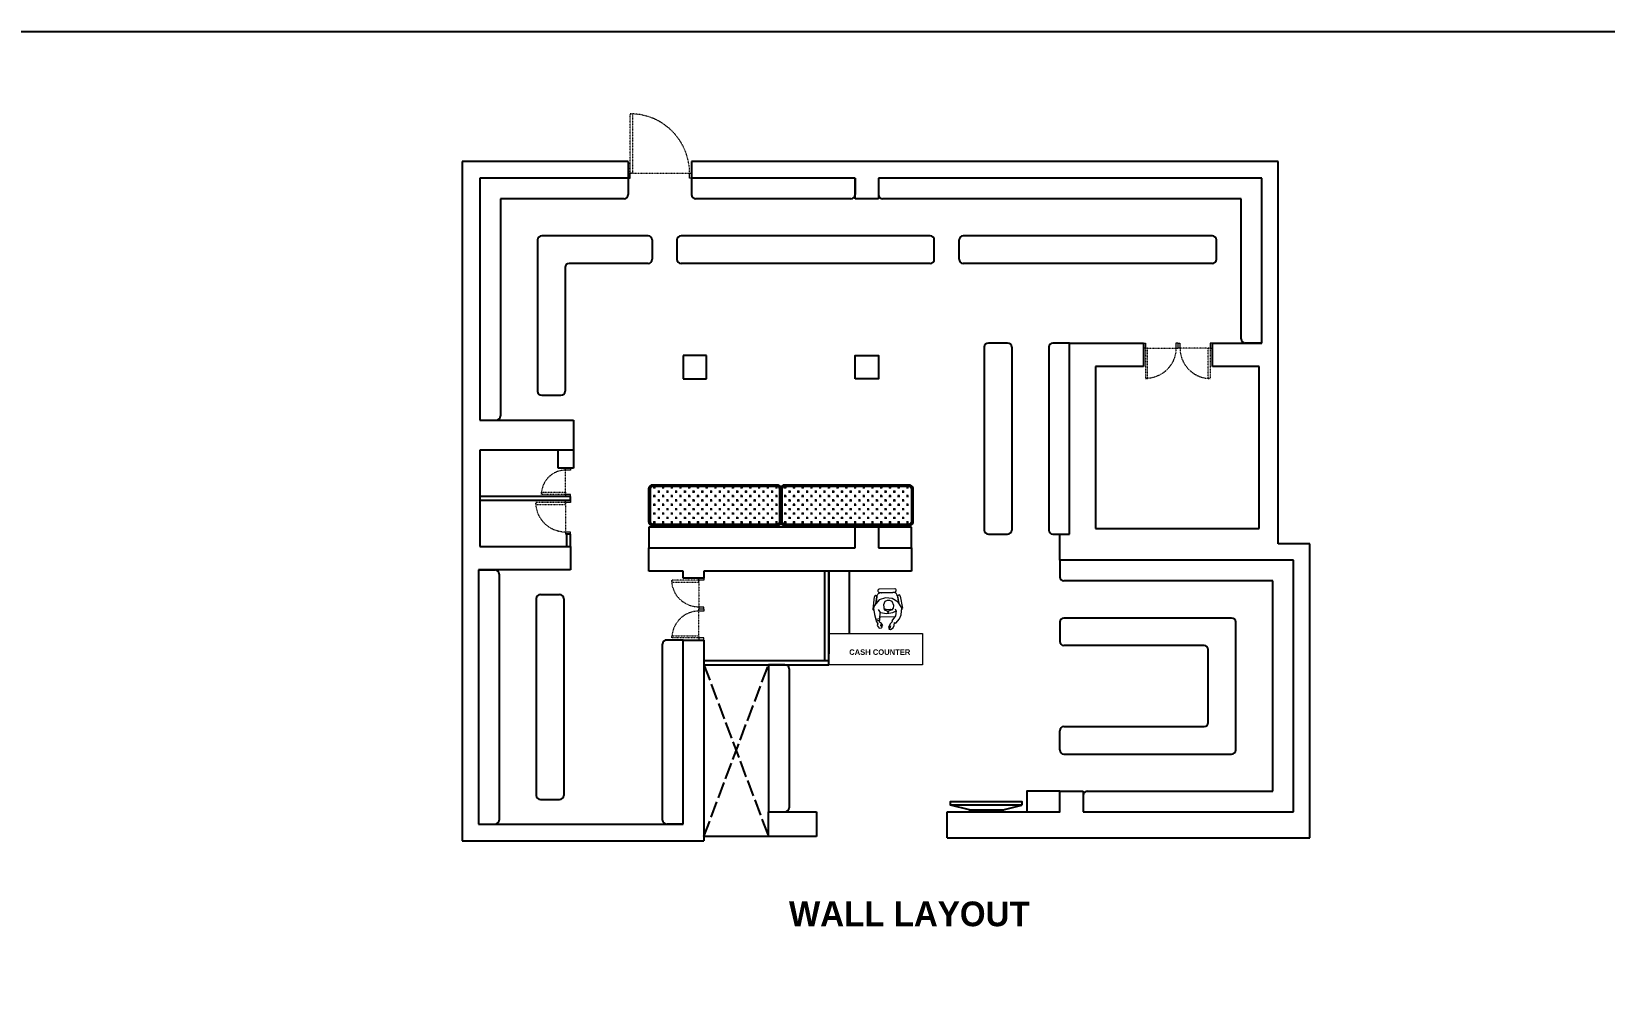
# Model space of a CAD drawing. Header units: inches. Extents: x -4677 to 18437, y -5264 to 2453.
# Drawn here: x 3261 to 4406, y 740 to 1446 of the extents above; entities that cross this region are included whole.
import ezdxf

# ---------------------------------------------------------------- set-up
doc = ezdxf.new("R2010")
doc.units = ezdxf.units.IN
for name, pattern in [('ACAD_ISO02W100', [15, 12, -3]), ('AUDIT_D_060311083008-3', [0]), ('DASHED2', [0.375, 0.25, -0.125]), ('HIDDEN', [0.375, 0.25, -0.125])]:
    doc.linetypes.add(name, pattern=pattern)
for name, color, linetype in [('A-DOOR', 251, 'AUDIT_D_060311083008-3'), ('A-Door-Frame', 1, 'Continuous'), ('A-Door-Swing', 8, 'HIDDEN'), ('IEL-HATCH-002', 7, 'Continuous'), ('PDF11_PDF_CH', 7, 'Continuous')]:
    doc.layers.add(name, color=color, linetype=linetype)
doc.styles.add('HEMI', font='stylu.ttf')

# ---------------------------------------------------------------- blocks, each defined once
blk = doc.blocks.new('*U7')
at = {"layer": 'A-Door-Frame', "lineweight": 5}
for p, q in [((0, -100), (0, 0)), ((668, -100), (668, 0))]:
    blk.add_line(p, q, dxfattribs=at)
for points in [[(0, -100), (40, -100), (40, 0), (0, 0)], [(668, -100), (628, -100), (628, 0), (668, 0)]]:
    blk.add_lwpolyline(points, dxfattribs=at)
at = {"layer": 'A-Door-Swing', "linetype": 'DASHED2', "lineweight": 5}
blk.add_line((45, 0), (633, 0), dxfattribs=at)
blk.add_lwpolyline([(40, 0), (40, 588), (80, 588), (80, 0)], close=True, dxfattribs=at)
blk.add_arc((40, 0), 588, 360, 90, dxfattribs=at)
blk = doc.blocks.new('*U8')
at = {"layer": 'A-Door-Frame', "lineweight": 5}
for p, q in [((0, -100), (0, 0)), ((559, -100), (559, 0))]:
    blk.add_line(p, q, dxfattribs=at)
for points in [[(0, -100), (40, -100), (40, 0), (0, 0)], [(559, -100), (519, -100), (519, 0), (559, 0)]]:
    blk.add_lwpolyline(points, dxfattribs=at)
at = {"layer": 'A-Door-Swing', "linetype": 'DASHED2', "lineweight": 5}
blk.add_line((44, 0), (523, 0), dxfattribs=at)
blk.add_lwpolyline([(40, 0), (40, 479), (80, 479), (80, 0)], close=True, dxfattribs=at)
blk.add_arc((40, 0), 479, 360, 90, dxfattribs=at)
blk = doc.blocks.new('wf')
at = {"layer": 'PDF11_PDF_CH', "lineweight": 5}
for points in [[(-7099.3, -1906.5), (-7098.7, -1901.3, -0.458817), (-7095.7, -1898.8)], [(-7085.9, -1898.3, 0.414213), (-7085, -1897.3), (-7085, -1896.9)], [(-7102, -1910.7, 0.414214), (-7101, -1911.6), (-7101.1, -1911.6)], [(-7099, -1901.8, 0.414213), (-7100, -1900.8), (-7099.9, -1900.8)], [(-7082.8, -1906.5), (-7083.7, -1901.4, -0.414214), (-7082.8, -1900.4)]]:
    blk.add_lwpolyline(points, format="xyb", dxfattribs=at)
for points in [[(-7098.2, -1897.2), (-7098.2, -1897.6)], [(-7086, -1895.9), (-7097.3, -1896.2)], [(-7097.2, -1898.6), (-7086, -1898.3)], [(-7095.8, -1898.9), (-7087.3, -1898.6)], [(-7100.9, -1901.8), (-7102, -1910.7)], [(-7099.7, -1906.9), (-7099, -1901.7)], [(-7096.4, -1913.3), (-7097.7, -1911.1)], [(-7093.6, -1910.3), (-7092.5, -1910.8), (-7090.8, -1911.1), (-7089.2, -1910.8), (-7087.8, -1911.2), (-7086.9, -1910.1), (-7086.6, -1908), (-7087.8, -1905.3), (-7089.5, -1904.4), (-7091.4, -1904.5), (-7093.1, -1905.3), (-7094.2, -1907.6), (-7093.6, -1911.2), (-7091.5, -1912.1), (-7091, -1913.1), (-7090.6, -1913), (-7090.2, -1912), (-7088.2, -1911.2)], [(-7085, -1912.1), (-7085.5, -1910.8)], [(-7084.1, -1900.9), (-7083.2, -1906)], [(-7082.8, -1900.3), (-7082.9, -1900.4)], [(-7081.9, -1901.3), (-7080.4, -1910.1)], [(-7096.8, -1917.9), (-7099.6, -1918.3)], [(-7097.2, -1918.9), (-7099.6, -1919.5)], [(-7096, -1916.3), (-7086, -1916.1)]]:
    blk.add_lwpolyline(points, dxfattribs=at)
blk.add_lwpolyline([(-7096.5, -1913.3), (-7091.8, -1913.9), (-7087.3, -1913.3), (-7085, -1912.1), (-7085.4, -1915.6), (-7088.1, -1919.3), (-7087.7, -1919.7), (-7089.4, -1921.4), (-7090.6, -1924), (-7090.1, -1924.2), (-7089.1, -1922.9), (-7089.3, -1923.9), (-7090.2, -1925.4), (-7089.1, -1925.6), (-7087.2, -1924.3), (-7086.3, -1922.7), (-7086.2, -1920.4), (-7085.1, -1921), (-7082.6, -1917.9), (-7081.3, -1914.9), (-7080.7, -1909.7), (-7083.4, -1905.7), (-7087.8, -1903.1), (-7092.8, -1902.5), (-7097.3, -1903.9), (-7100.6, -1908), (-7101.3, -1910), (-7100.6, -1914.7), (-7099.7, -1918.3), (-7099.5, -1919.4), (-7098.3, -1921.5), (-7098.7, -1922.7), (-7097.4, -1924.5), (-7095.5, -1924.4), (-7095.2, -1923.9), (-7096.1, -1922.8), (-7096, -1922), (-7095.2, -1922.9), (-7094.7, -1922.7), (-7095.5, -1921.2), (-7097, -1920.2), (-7097.2, -1918.9), (-7096.7, -1918.9), (-7096.9, -1917.8), (-7096.7, -1917.7)], close=True, dxfattribs=at)
for centre, radius, start, end in [((-7097.2, -1897.3), 0.983, 90.3735, 180.3735), ((-7097.2, -1897.6), 0.983, 180.9887, 270.9888), ((-7086.7, -1901.3), 2.61, 5.8667, 102.464), ((-7085.9, -1897), 0.983, 1.8072, 91.8073), ((-7101.1, -1910.5), 1.15, 271.0278, 275.4764), ((-7099.8, -1901.8), 0.983, 91.192, 181.192), ((-7082.9, -1901.4), 0.983, 1.604, 91.604), ((-7081.3, -1910.2), 0.983, 295.8673, 1.5711), ((-7096.1, -1912.3), 4.02, 263.3806, 271.247), ((-7086.1, -1912.1), 4.02, 271.5931, 275.6031)]:
    blk.add_arc(centre, radius, start, end, dxfattribs=at)
blk = doc.blocks.new('*U12')
at = {"layer": 'A-Door-Frame', "lineweight": 5}
for p, q in [((0, -100), (0, 0)), ((682, -100), (682, 0))]:
    blk.add_line(p, q, dxfattribs=at)
for points in [[(0, -100), (40, -100), (40, 0), (0, 0)], [(682, -100), (642, -100), (642, 0), (682, 0)]]:
    blk.add_lwpolyline(points, dxfattribs=at)
at = {"layer": 'A-Door-Swing', "linetype": 'DASHED2', "lineweight": 5}
blk.add_line((45, 0), (647, 0), dxfattribs=at)
blk.add_lwpolyline([(40, 0), (40, 602), (80, 602), (80, 0)], close=True, dxfattribs=at)
blk.add_arc((40, 0), 602, 360, 90, dxfattribs=at)
blk = doc.blocks.new('*U13')
at = {"layer": 'A-Door-Frame', "lineweight": 5}
for p, q in [((0, -100), (0, 0)), ((614, -100), (614, 0))]:
    blk.add_line(p, q, dxfattribs=at)
for points in [[(0, -100), (40, -100), (40, 0), (0, 0)], [(614, -100), (574, -100), (574, 0), (614, 0)]]:
    blk.add_lwpolyline(points, dxfattribs=at)
at = {"layer": 'A-Door-Swing', "linetype": 'DASHED2', "lineweight": 5}
blk.add_line((45, 0), (578, 0), dxfattribs=at)
blk.add_lwpolyline([(40, 0), (40, 534), (80, 534), (80, 0)], close=True, dxfattribs=at)
blk.add_arc((40, 0), 534, 360, 90, dxfattribs=at)
blk = doc.blocks.new('erh')
at = {"ltscale": 7}
for p, q in [((3599.4, 764.2), (3585.8, 760.7)), ((3624, 764.2), (3637.6, 760.7))]:
    blk.add_line(p, q, dxfattribs=at)
for p, q in [((3624, 765.5), (3599.4, 765.5)), ((3599.4, 765.5), (3599.4, 764.2)), ((3624, 764.2), (3599.4, 764.2)), ((3624, 764.2), (3624, 765.5))]:
    blk.add_line(p, q)
blk.add_lwpolyline([(3585.8, 760.7), (3637.6, 760.7), (3637.6, 758), (3585.8, 758)], close=True, dxfattribs=at)
blk = doc.blocks.new('*U9')
at = {"layer": 'A-Door-Frame', "lineweight": 5}
for p, q in [((0, -100), (0, 0)), ((1255, -100), (1255, 0))]:
    blk.add_line(p, q, dxfattribs=at)
for points in [[(0, -100), (40, -100), (40, 0), (0, 0)], [(1255, -100), (1215, -100), (1215, 0), (1255, 0)]]:
    blk.add_lwpolyline(points, dxfattribs=at)
at = {"layer": 'A-Door-Swing', "linetype": 'DASHED2', "lineweight": 5}
blk.add_line((51, 0), (1225, 0), dxfattribs=at)
blk.add_lwpolyline([(40, 0), (40, 1175), (80, 1175), (80, 0)], close=True, dxfattribs=at)
blk.add_arc((40, 0), 1175, 360, 90, dxfattribs=at)

msp = doc.modelspace()

# ---------------------------------------------------------------- hatches: boundary and pattern name
at = {"layer": 'IEL-HATCH-002', "true_color": 0x939598, "transparency": 33554687}
h = msp.add_hatch(dxfattribs=at)
h.set_pattern_fill('CROSS', color=252, scale=0.5)
h.set_pattern_definition([(0, (-4443.0646, 215.7727), (3.175, 3.175), [1.5875, -4.7625]), (90, (-4442.2708, 214.979), (-3.175, 3.175), [1.5875, -4.7625])])
h.paths.add_polyline_path([(3805.37, 1113.2, 0.4142136), (3803.37, 1115.2), (3713.37, 1115.2, 0.4142136), (3711.37, 1113.2), (3711.37, 1089.2, 0.4142136), (3713.37, 1087.2), (3803.37, 1087.2, 0.4142136), (3805.37, 1089.2)])
h.paths.add_polyline_path([(3901.37, 1113.2, 0.4142136), (3899.37, 1115.2), (3809.37, 1115.2, 0.4142136), (3807.37, 1113.2), (3807.37, 1089.2, 0.4142136), (3809.37, 1087.2), (3899.37, 1087.2, 0.4142136), (3901.37, 1089.2)])

# ---------------------------------------------------------------- linework, layer by layer
for p, q in [((3695.32, 1351.2), (3574.32, 1351.2)), ((3574.32, 1351.2), (3574.32, 857.2)), ((3695.32, 1351.2), (3695.32, 1339.2)), ((4168.32, 1351.2), (3741.32, 1351.2)), ((3741.32, 1351.2), (3741.32, 1339.2)), ((4168.32, 1073.2), (4168.32, 1351.2)), ((3695.32, 1339.2), (3587.32, 1339.2)), ((3587.32, 1339.2), (3587.32, 1163.2)), ((3587.32, 1339.2), (3587.32, 1324.2)), ((3695.32, 1339.2), (3695.32, 1327.2)), ((3860.32, 1339.2), (3741.32, 1339.2)), ((3741.32, 1339.2), (3741.32, 1327.2)), ((3860.32, 1324.2), (3860.32, 1339.2)), ((3860.32, 1339.2), (3860.32, 1327.2)), ((4156.32, 1339.2), (3877.32, 1339.2)), ((3877.32, 1339.2), (3877.32, 1324.2)), ((3877.32, 1339.2), (3877.32, 1327.2)), ((4156.32, 1219.2), (4156.32, 1339.2)), ((3692.32, 1324.2), (3602.32, 1324.2)), ((3602.32, 1324.2), (3602.32, 1166.2)), ((3857.32, 1324.2), (3744.32, 1324.2)), ((3877.32, 1324.2), (3860.32, 1324.2)), ((3877.32, 1324.2), (3860.32, 1324.2)), ((4141.32, 1324.2), (3880.32, 1324.2)), ((4141.32, 1222.2), (4141.32, 1324.2)), ((3629.32, 1294.2), (3629.32, 1184.2)), ((3709.71, 1297.2), (3632.32, 1297.2)), ((3712.71, 1294.2), (3712.71, 1280.2)), ((3730.71, 1294.2), (3730.71, 1280.2)), ((3915.01, 1297.2), (3733.71, 1297.2)), ((3918.01, 1280.2), (3918.01, 1294.2)), ((3936.01, 1280.2), (3936.01, 1294.2)), ((4120.32, 1297.2), (3939.01, 1297.2)), ((4123.32, 1280.2), (4123.32, 1294.2)), ((3649.32, 1274.2), (3649.32, 1184.2)), ((3709.71, 1277.2), (3652.32, 1277.2)), ((3915.01, 1277.2), (3733.71, 1277.2)), ((4120.32, 1277.2), (3939.01, 1277.2)), ((3954.32, 1216.2), (3954.32, 1083.2)), ((3971.32, 1219.2), (3957.32, 1219.2)), ((3974.32, 1216.2), (3974.32, 1083.2)), ((4001.32, 1216.2), (4001.32, 1083.2)), ((4016.32, 1219.2), (4004.32, 1219.2)), ((4016.32, 1080.2), (4016.32, 1219.2)), ((4016.32, 1219.2), (4070.32, 1219.2)), ((4070.32, 1219.2), (4070.32, 1202.2)), ((4120.32, 1202.2), (4120.32, 1219.2)), ((4120.32, 1219.2), (4156.32, 1219.2)), ((4156.32, 1219.2), (4144.32, 1219.2)), ((3752.32, 1210.2), (3735.32, 1210.2)), ((3735.32, 1210.2), (3735.32, 1193.2)), ((3752.32, 1193.2), (3752.32, 1210.2)), ((4070.32, 1202.2), (4035.32, 1202.2)), ((4035.32, 1202.2), (4035.32, 1084.2)), ((4154.32, 1202.2), (4120.32, 1202.2)), ((4154.32, 1084.2), (4154.32, 1202.2)), ((3735.32, 1193.2), (3752.32, 1193.2)), ((3632.32, 1181.2), (3646.32, 1181.2)), ((3587.32, 1163.2), (3655.32, 1163.2)), ((3587.32, 1163.2), (3599.32, 1163.2)), ((3655.32, 1163.2), (3655.32, 1141.2)), ((3587.32, 1141.2), (3587.32, 1071.2)), ((3644.32, 1141.2), (3587.32, 1141.2)), ((3655.32, 1141.2), (3644.32, 1141.2)), ((3644.32, 1128.09), (3644.32, 1141.2)), ((3655.32, 1141.2), (3655.32, 1128.09)), ((3655.32, 1128.09), (3644.32, 1128.09)), ((3653.32, 1107.7), (3587.32, 1107.7)), ((3653.32, 1104.7), (3587.32, 1104.7)), ((3653.32, 1104.7), (3653.32, 1107.7)), ((3653.32, 1080.2), (3650.32, 1080.2)), ((3650.32, 1080.2), (3650.32, 1071.2)), ((3653.32, 1071.2), (3653.32, 1080.2)), ((3901.32, 1085.2), (3710.32, 1085.2)), ((3710.32, 1085.2), (3710.32, 1070.2)), ((3860.32, 1070.2), (3860.32, 1086.2)), ((3860.32, 1086.2), (3877.32, 1086.2)), ((3877.32, 1086.2), (3877.32, 1070.2)), ((3901.32, 1070.2), (3901.32, 1085.2)), ((3957.32, 1080.2), (3971.32, 1080.2)), ((4004.32, 1080.2), (4016.32, 1080.2)), ((4009.32, 1061.2), (4009.32, 1080.2)), ((4035.32, 1084.2), (4154.32, 1084.2)), ((3587.32, 1071.2), (3653.32, 1071.2)), ((3653.32, 1071.2), (3653.32, 1054.2)), ((3710.32, 1053.2), (3710.32, 1070.2)), ((3877.32, 1070.2), (3901.32, 1070.2)), ((3901.32, 1070.2), (3901.32, 1053.2)), ((4191.32, 1073.2), (4168.32, 1073.2)), ((4191.32, 859.2), (4191.32, 1073.2)), ((3653.32, 1054.2), (3586.32, 1054.2)), ((3586.32, 1054.2), (3586.32, 869.2)), ((3586.32, 1054.2), (3598.32, 1054.2)), ((3735.32, 1053.2), (3710.32, 1053.2)), ((3735.32, 1048.2), (3735.32, 1053.2)), ((3750.32, 1053.2), (3750.32, 1048.2)), ((3838.32, 988.2), (3838.32, 1053.2)), ((3841.32, 1053.2), (3841.32, 993.2)), ((3841.32, 985.2), (3841.32, 1053.2)), ((3856.32, 1007.87), (3856.32, 1053.2)), ((4179.32, 1061.2), (4009.32, 1061.2)), ((4009.32, 1061.2), (4009.32, 1049.2)), ((4179.32, 878.2), (4179.32, 1061.2)), ((3601.32, 1051.2), (3601.32, 872.2)), ((3750.32, 1048.2), (3735.32, 1048.2)), ((4164.32, 1046.2), (4012.32, 1046.2)), ((4164.32, 893.2), (4164.32, 1046.2)), ((3628.32, 1033.2), (3628.32, 890.2)), ((3631.32, 1036.2), (3645.32, 1036.2)), ((3648.32, 1033.2), (3648.32, 890.2)), ((4134.32, 1019.2), (4012.32, 1019.2)), ((4009.32, 1016.2), (4009.32, 1002.2)), ((4137.32, 923.2), (4137.32, 1016.2)), ((3720.32, 872.2), (3720.32, 1000.2)), ((3735.32, 1003.2), (3723.32, 1003.2)), ((3735.32, 869.2), (3735.32, 1003.2)), ((3735.32, 1003.2), (3750.32, 1003.2)), ((3750.32, 1003.2), (3750.32, 985.2)), ((4114.32, 999.2), (4012.32, 999.2)), ((4117.32, 943.2), (4117.32, 996.2)), ((3750.32, 988.2), (3841.32, 988.2)), ((3750.32, 985.2), (3797.32, 985.2)), ((3750.32, 985.2), (3750.32, 860.2)), ((3750.32, 985.2), (3841.32, 985.2)), ((3797.32, 985.2), (3797.32, 969.2)), ((3797.32, 985.2), (3797.32, 985.2)), ((3809.32, 985.2), (3797.32, 985.2)), ((3812.32, 982.2), (3812.32, 881.2)), ((3797.32, 969.2), (3797.32, 878.2)), ((4012.32, 940.2), (4114.32, 940.2)), ((4009.32, 923.2), (4009.32, 937.2)), ((4012.32, 920.2), (4134.32, 920.2)), ((4009.32, 878.2), (4009.32, 893.2)), ((4009.32, 893.2), (4026.32, 893.2)), ((4026.32, 893.2), (4026.32, 878.2)), ((4029.32, 893.2), (4164.32, 893.2)), ((3631.32, 887.2), (3645.32, 887.2)), ((4026.32, 890.2), (4026.32, 878.2)), ((3797.32, 878.2), (3832.32, 878.2)), ((3797.32, 860.2), (3797.32, 878.2)), ((3797.32, 878.2), (3809.32, 878.2)), ((3832.32, 878.2), (3832.32, 860.2)), ((3927.32, 859.2), (3927.32, 878.2)), ((3927.32, 878.2), (4009.32, 878.2)), ((4026.32, 878.2), (4179.32, 878.2)), ((3586.32, 869.2), (3735.32, 869.2)), ((3586.32, 869.2), (3598.32, 869.2)), ((3735.32, 869.2), (3723.32, 869.2)), ((3797.32, 860.2), (3750.32, 860.2)), ((3750.32, 860.2), (3750.32, 857.2)), ((3832.32, 860.2), (3797.32, 860.2)), ((3927.32, 859.2), (4191.32, 859.2)), ((3574.32, 857.2), (3750.32, 857.2))]:
    msp.add_line(p, q)
at = {"color": 9, "linetype": 'ACAD_ISO02W100', "true_color": 0xc7c8ca}
for p, q in [((3750.32, 860.2), (3797.32, 985.2)), ((3750.32, 985.2), (3797.32, 860.2))]:
    msp.add_line(p, q, dxfattribs=at)
for points in [[(1316.42, 1445.89), (5684.29, 1445.89), (5684.29, -2808.49), (1316.42, -2808.49)], [(3860.32, 1193.2), (3860.32, 1210.2), (3877.32, 1210.2), (3877.32, 1193.2)], [(4009.32, 893.2), (3985.32, 893.2), (3985.32, 878.2), (4009.32, 878.2)]]:
    msp.add_lwpolyline(points, close=True)
for points in [[(3806.37, 1113.2), (3806.37, 1089.2, -0.4142136), (3803.37, 1086.2), (3713.37, 1086.2, -0.4142136), (3710.37, 1089.2), (3710.37, 1113.2, -0.4142136), (3713.37, 1116.2), (3803.37, 1116.2, -0.4142136)], [(3805.37, 1113.2), (3805.37, 1089.2, -0.4142136), (3803.37, 1087.2), (3713.37, 1087.2, -0.4142136), (3711.37, 1089.2), (3711.37, 1113.2, -0.4142136), (3713.37, 1115.2), (3803.37, 1115.2, -0.4142136)], [(3902.37, 1113.2), (3902.37, 1089.2, -0.4142136), (3899.37, 1086.2), (3809.37, 1086.2, -0.4142136), (3806.37, 1089.2), (3806.37, 1113.2, -0.4142136), (3809.37, 1116.2), (3899.37, 1116.2, -0.4142136)], [(3901.37, 1113.2), (3901.37, 1089.2, -0.4142136), (3899.37, 1087.2), (3809.37, 1087.2, -0.4142136), (3807.37, 1089.2), (3807.37, 1113.2, -0.4142136), (3809.37, 1115.2), (3899.37, 1115.2, -0.4142136)]]:
    msp.add_lwpolyline(points, format="xyb", close=True)
for points in [[(3710.32, 1070.2), (3826.32, 1070.2), (3860.32, 1070.2)], [(3901.32, 1053.2), (3826.32, 1053.2), (3750.32, 1053.2)]]:
    msp.add_lwpolyline(points)
at = {"lineweight": 5}
msp.add_lwpolyline([(3841.32, 985.2), (3841.32, 1007.87), (3909.32, 1007.87), (3909.32, 985.2)], close=True, dxfattribs=at)
for centre, start, end in [((3692.32, 1327.2), 270, 0), ((3744.32, 1327.2), 180, 270), ((3857.32, 1327.2), 270, 0), ((3880.32, 1327.2), 180, 270), ((3632.32, 1294.2), 90, 180), ((3709.71, 1294.2), 0, 90), ((3733.71, 1294.2), 90, 180), ((3915.01, 1294.2), 0, 90), ((3939.01, 1294.2), 90, 180), ((4120.32, 1294.2), 0, 90), ((3652.32, 1274.2), 90, 180), ((3709.71, 1280.2), 270, 0), ((3733.71, 1280.2), 180, 270), ((3915.01, 1280.2), 270, 0), ((3939.01, 1280.2), 180, 270), ((4120.32, 1280.2), 270, 0), ((3957.32, 1216.2), 90, 180), ((3971.32, 1216.2), 0, 90), ((4004.32, 1216.2), 90, 180), ((4144.32, 1222.2), 180, 270), ((3632.32, 1184.2), 180, 270), ((3646.32, 1184.2), 270, 0), ((3599.32, 1166.2), 270, 0), ((3957.32, 1083.2), 180, 270), ((3971.32, 1083.2), 270, 0), ((4004.32, 1083.2), 180, 270), ((3598.32, 1051.2), 0, 90), ((4012.32, 1049.2), 180, 270), ((3631.32, 1033.2), 90, 180), ((3645.32, 1033.2), 0, 90), ((4012.32, 1016.2), 90, 180), ((4134.32, 1016.2), 0, 90), ((3723.32, 1000.2), 90, 180), ((4012.32, 1002.2), 180, 270), ((4114.32, 996.2), 0, 90), ((3809.32, 982.2), 0, 90), ((4012.32, 937.2), 90, 180), ((4114.32, 943.2), 270, 0), ((4012.32, 923.2), 180, 270), ((4134.32, 923.2), 270, 0), ((4029.32, 890.2), 90, 180), ((3631.32, 890.2), 180, 270), ((3645.32, 890.2), 270, 0), ((3598.32, 872.2), 270, 0), ((3723.32, 872.2), 180, 270), ((3809.32, 881.2), 270, 0)]:
    msp.add_arc(centre, 3, start, end)

# ---------------------------------------------------------------- block references
at = {"color": 18, "lineweight": 5, "true_color": 0x000000}
msp.add_blockref('wf', (10975.16, 2936.41), dxfattribs=at)
at = {"rotation": 180}
msp.add_blockref('erh', (7567.49, 1643.75), dxfattribs=at)
at = {"layer": 'A-DOOR', "lineweight": 5, "xscale": 0.03666666666666651, "yscale": 0.03666666666666651, "zscale": 0.03666666666666651}
msp.add_blockref('*U9', (3695.32, 1342.87), dxfattribs=at)
at = {"layer": 'A-DOOR', "lineweight": 5, "yscale": 0.03666666666666651, "zscale": 0.03666666666666651}
for name, p, xscale, rotation in [('*U12', (4070.32, 1215.54), -0.03666666666666651, 180), ('*U12', (4120.32, 1215.54), 0.03666666666666651, 180), ('*U8', (3649.65, 1107.7), 0.03666666666666651, 90.00000000000001), ('*U7', (3649.65, 1104.7), -0.03666666666666651, 90), ('*U13', (3746.65, 1048.2), -0.03666666666666651, 90), ('*U13', (3746.65, 1003.2), 0.03666666666666651, 90.00000000000001)]:
    msp.add_blockref(name, p, dxfattribs=dict(at, xscale=xscale, rotation=rotation))

# ---------------------------------------------------------------- texts
at = {"color": 177, "lineweight": 5, "true_color": 0x293189, "insert": (3856.06, 996.4), "char_height": 4, "width": 69.2136, "attachment_point": 1, "rotation": 359.99056, "style": 'HEMI'}
msp.add_mtext('{\\fStylus BT|b1|i0|c0|p34;CASH COUNTER}', dxfattribs=at)
at = {"color": 240, "lineweight": 5, "true_color": 0xed1f24, "insert": (3812.25, 812.99), "char_height": 18, "width": 226.9821, "attachment_point": 1, "rotation": 359.99056, "style": 'HEMI'}
msp.add_mtext('{\\fStylus BT|b1|i0|c0|p34;WALL LAYOUT}', dxfattribs=at)

doc.saveas('drawing.dxf')
